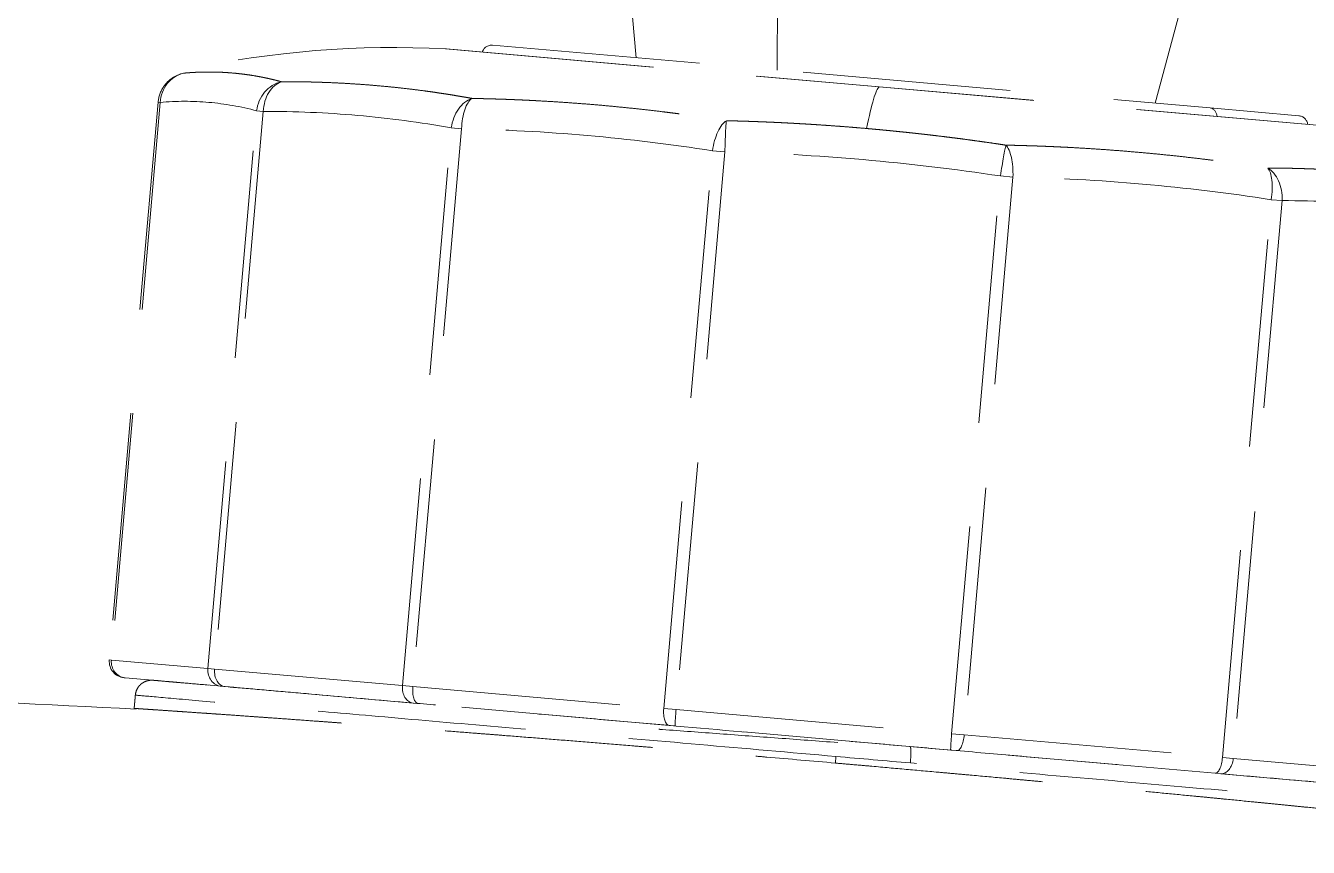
# Model space of a CAD drawing. Header units: millimetres. Extents: x 2433 to 4809, y -10272 to -6912.
# Drawn here: x 3947.75 to 3986.93, y -8237.74 to -8212.65 of the extents above; entities that cross this region are included whole.
import ezdxf

# ---------------------------------------------------------------- set-up
doc = ezdxf.new("R2010")
doc.units = ezdxf.units.MM
doc.linetypes.add('HIDDEN', pattern=[9.525, 6.35, -3.175])
doc.linetypes.add('HIDDEN2', pattern=[4.7625, 3.175, -1.5875])
doc.layers.add('HIDDEN', color=252, linetype='HIDDEN2', lineweight=13)

msp = doc.modelspace()

# ---------------------------------------------------------------- linework, layer by layer
at = {"layer": 'HIDDEN', "linetype": 'HIDDEN', "lineweight": 18, "extrusion": (-1, -2.22045e-16, 0)}
for p, q in [((3966.128, -8210.515), (3966.4, -8213.627)), ((3970.703, -8214.004), (3970.724, -8210.917)), ((3982.254, -8215.014), (3983.063, -8211.997)), ((3960.574, -8213.359), (3973.823, -8214.518)), ((3960.609, -8213.361), (3973.824, -8214.518)), ((3962.014, -8213.244), (3983.933, -8215.161)), ((3988.038, -8215.762), (3973.823, -8214.518)), ((3988.004, -8215.758), (3973.824, -8214.518)), ((3951.798, -8214.987), (3950.308, -8232.017)), ((3951.861, -8214.993), (3950.371, -8232.023)), ((3951.798, -8214.987), (3951.798, -8214.987)), ((3951.798, -8214.987), (3951.861, -8214.993)), ((3986.64, -8215.398), (3983.933, -8215.161)), ((3953.318, -8232.281), (3954.808, -8215.251)), ((3955.012, -8215.268), (3953.522, -8232.299)), ((3954.808, -8215.251), (3955.012, -8215.268)), ((3959.264, -8232.801), (3960.754, -8215.771)), ((3961.069, -8215.798), (3959.579, -8232.829)), ((3960.754, -8215.771), (3961.069, -8215.798)), ((3967.242, -8233.499), (3968.732, -8216.469)), ((3969.11, -8216.502), (3967.62, -8233.532)), ((3969.11, -8216.502), (3968.732, -8216.469)), ((3976.037, -8234.268), (3977.527, -8217.238)), ((3977.91, -8217.272), (3976.42, -8234.302)), ((3977.527, -8217.238), (3977.91, -8217.272)), ((3984.309, -8234.992), (3985.799, -8217.962)), ((3986.13, -8217.991), (3984.64, -8235.021)), ((3985.799, -8217.962), (3986.13, -8217.991)), ((3950.308, -8232.017), (3950.371, -8232.023)), ((3950.371, -8232.023), (3953.318, -8232.281)), ((3953.318, -8232.281), (3953.522, -8232.299)), ((3953.522, -8232.299), (3959.264, -8232.801)), ((3950.794, -8232.562), (3950.762, -8232.559)), ((3953.741, -8232.82), (3950.794, -8232.562)), ((3959.264, -8232.801), (3959.579, -8232.829)), ((3953.843, -8232.829), (3953.741, -8232.82)), ((3959.585, -8233.331), (3953.843, -8232.829)), ((3959.579, -8232.829), (3967.242, -8233.499)), ((3959.743, -8233.345), (3959.585, -8233.331)), ((3967.405, -8234.015), (3959.743, -8233.345)), ((3967.62, -8233.532), (3967.242, -8233.499)), ((3967.62, -8233.532), (3976.037, -8234.268)), ((3967.594, -8234.032), (3967.405, -8234.015)), ((3976.011, -8234.768), (3967.594, -8234.032)), ((3976.037, -8234.268), (3976.42, -8234.302)), ((3976.42, -8234.302), (3984.309, -8234.992)), ((3972.486, -8235.164), (3972.504, -8234.963)), ((3976.011, -8234.768), (3976.202, -8234.785)), ((3984.091, -8235.475), (3976.202, -8234.785)), ((3984.309, -8234.992), (3984.64, -8235.021)), ((3984.64, -8235.021), (3990.801, -8235.56)), ((3984.257, -8235.489), (3984.091, -8235.475)), ((3990.418, -8236.028), (3984.257, -8235.489))]:
    msp.add_line(p, q, dxfattribs=at)
at = {"layer": 'HIDDEN', "linetype": 'HIDDEN', "lineweight": 18}
for centre, radius, start, end in [((3958.992, -8243.317), 30, 86.9761, 102.1317), ((3960.521, -8214.358), 1, 85, 86.9761), ((3961.988, -8213.543), 0.3, 85, 163.42), ((3952.794, -8215.074), 1, 145.8337, 175), ((3986.614, -8215.697), 0.3, 6.58, 85), ((3950.806, -8232.061), 0.5, 175, 265)]:
    msp.add_arc(centre, radius, start, end, dxfattribs=at)
for centre, major_axis, ratio, start_param, end_param in [((3952.794, -8215.074), (-0.091, 0.996), 0.934915, 0.139478, 1.403955), ((3952.794, -8215.074), (0.827, -0.562), 0.997401, 2.387272, 3.141592), ((3955.741, -8215.332), (0.262, 0.965), 0.934915, 0.473161, 1.737638), ((3955.741, -8215.332), (-0.005, 1), 0.730097, 0.23892, 1.503397), ((3971.246, -8244.389), (-2.615, -29.886), 0.035181, 3.176082, 3.439064), ((3961.483, -8215.835), (0.178, 0.984), 0.730097, 0.373719, 1.638196), ((3961.483, -8215.835), (0.018, 1), 0.414127, 0.277636, 1.542113), ((3983.907, -8215.46), (0.026, 0.299), 0.780102, 4.914499, 6.283185), ((3969.145, -8216.505), (0.156, 0.988), 0.414127, 0.335003, 1.59948), ((3969.145, -8216.505), (0.024, 1), 0.035111, 0.304105, 1.568582), ((3977.562, -8217.241), (0.15, 0.989), 0.035111, 0.308534, 1.573011), ((3977.562, -8217.241), (0.02, 1), 0.349251, 4.688892, 5.953369), ((3985.451, -8217.931), (0.001, 1), 0.680442, 4.653824, 5.918301), ((3985.451, -8217.931), (0.154, 0.988), 0.349251, 4.735886, 6.000363), ((3950.837, -8232.064), (-0.044, -0.498), 0.936771, 4.712389, 6.283185), ((3953.784, -8232.322), (-0.044, -0.498), 0.936771, 4.712389, 6.283185), ((3953.887, -8232.331), (-0.044, -0.498), 0.731546, 4.712389, 6.283185), ((3959.628, -8232.833), (-0.044, -0.498), 0.731546, 4.712389, 6.283185), ((3959.786, -8232.847), (-0.044, -0.498), 0.414949, 4.712389, 6.283185), ((3967.449, -8233.517), (-0.044, -0.498), 0.414949, 4.712389, 6.283185), ((3967.638, -8233.534), (-0.044, -0.498), 0.035181, 4.712389, 6.283185), ((3976.054, -8234.27), (-0.044, -0.498), 0.035181, 4.712389, 6.283185), ((3976.246, -8234.287), (-0.044, -0.498), 0.349944, 0, 1.570796), ((3974.723, -8235.157), (-0.044, -0.498), 0.105138, 1.570796, 3.141593), ((3984.135, -8234.977), (-0.044, -0.498), 0.349944, 0, 1.570796), ((3984.3, -8234.991), (-0.044, -0.498), 0.681792, 0, 1.570796)]:
    msp.add_ellipse(centre, major_axis=major_axis, ratio=ratio, start_param=start_param, end_param=end_param, dxfattribs=at)
for points, knots in [([(3952.575, -8214.1), (3952.59, -8214.099), (3952.62, -8214.096), (3952.665, -8214.092), (3952.71, -8214.088), (3952.755, -8214.085), (3952.8, -8214.082), (3952.845, -8214.079), (3952.89, -8214.077), (3952.935, -8214.074), (3952.979, -8214.072), (3953.024, -8214.07), (3953.069, -8214.069), (3953.113, -8214.067), (3953.158, -8214.066), (3953.203, -8214.065), (3953.247, -8214.065), (3953.292, -8214.064), (3953.385, -8214.064), (3953.526, -8214.065), (3953.714, -8214.071), (3953.902, -8214.081), (3954.089, -8214.096), (3954.276, -8214.114), (3954.462, -8214.137), (3954.647, -8214.163), (3954.797, -8214.189), (3954.913, -8214.21), (3954.995, -8214.226), (3955.076, -8214.243), (3955.158, -8214.26), (3955.239, -8214.279), (3955.32, -8214.298), (3955.401, -8214.318), (3955.482, -8214.339), (3955.536, -8214.354), (3955.563, -8214.361)], [0, 0, 0, 0, 0.014759, 0.029506, 0.044243, 0.05897, 0.07369, 0.088402, 0.103107, 0.117807, 0.132503, 0.147195, 0.161885, 0.176573, 0.191261, 0.20595, 0.22064, 0.235333, 0.250029, 0.312597, 0.37507, 0.43753, 0.500059, 0.56257, 0.625013, 0.687472, 0.750029, 0.777777, 0.805516, 0.833253, 0.860994, 0.888747, 0.916517, 0.944311, 0.972137, 1, 1, 1, 1]), ([(3955.563, -8214.361), (3955.592, -8214.361), (3955.65, -8214.361), (3955.737, -8214.361), (3955.824, -8214.361), (3955.91, -8214.361), (3955.997, -8214.362), (3956.083, -8214.363), (3956.17, -8214.364), (3956.256, -8214.365), (3956.343, -8214.366), (3956.429, -8214.368), (3956.515, -8214.37), (3956.601, -8214.373), (3956.687, -8214.375), (3956.774, -8214.378), (3956.86, -8214.381), (3956.946, -8214.384), (3957.125, -8214.391), (3957.398, -8214.404), (3957.764, -8214.425), (3958.128, -8214.451), (3958.493, -8214.481), (3958.857, -8214.515), (3959.22, -8214.553), (3959.583, -8214.595), (3959.878, -8214.633), (3960.106, -8214.664), (3960.266, -8214.687), (3960.426, -8214.711), (3960.586, -8214.735), (3960.747, -8214.76), (3960.907, -8214.787), (3961.067, -8214.814), (3961.227, -8214.842), (3961.333, -8214.861), (3961.387, -8214.871)], [0, 0, 0, 0, 0.014755, 0.0295, 0.044234, 0.058958, 0.073674, 0.088383, 0.103085, 0.117782, 0.132474, 0.147163, 0.161849, 0.176534, 0.191218, 0.205903, 0.22059, 0.235279, 0.249971, 0.312524, 0.374981, 0.437426, 0.499941, 0.562466, 0.624924, 0.687398, 0.749971, 0.777727, 0.805473, 0.833216, 0.860964, 0.888723, 0.916499, 0.9443, 0.972131, 1, 1, 1, 1]), ([(3954.808, -8215.251), (3954.325, -8215.119), (3953.837, -8215.034), (3952.854, -8214.948), (3952.359, -8214.947), (3951.861, -8214.993)], [0, 0, 0, 0, 0.5, 0.5, 1, 1, 1, 1]), ([(3961.387, -8214.871), (3961.425, -8214.872), (3961.502, -8214.873), (3961.617, -8214.875), (3961.733, -8214.878), (3961.848, -8214.881), (3961.963, -8214.884), (3962.078, -8214.887), (3962.193, -8214.891), (3962.308, -8214.894), (3962.422, -8214.898), (3962.537, -8214.903), (3962.652, -8214.907), (3962.767, -8214.912), (3962.881, -8214.917), (3962.996, -8214.922), (3963.11, -8214.928), (3963.225, -8214.933), (3963.464, -8214.946), (3963.828, -8214.967), (3964.315, -8214.999), (3964.801, -8215.035), (3965.287, -8215.075), (3965.773, -8215.12), (3966.258, -8215.169), (3966.743, -8215.222), (3967.138, -8215.268), (3967.442, -8215.306), (3967.657, -8215.334), (3967.871, -8215.362), (3968.086, -8215.391), (3968.3, -8215.421), (3968.514, -8215.452), (3968.729, -8215.484), (3968.943, -8215.517), (3969.086, -8215.539), (3969.158, -8215.551)], [0, 0, 0, 0, 0.014755, 0.0295, 0.044234, 0.058958, 0.073674, 0.088383, 0.103085, 0.117782, 0.132474, 0.147163, 0.161849, 0.176534, 0.191218, 0.205903, 0.22059, 0.235279, 0.249971, 0.312524, 0.374981, 0.437426, 0.499941, 0.562466, 0.624924, 0.687398, 0.749971, 0.777727, 0.805473, 0.833216, 0.860964, 0.888723, 0.916499, 0.9443, 0.972131, 1, 1, 1, 1]), ([(3960.754, -8215.771), (3959.806, -8215.599), (3958.852, -8215.473), (3956.936, -8215.305), (3955.976, -8215.264), (3955.012, -8215.268)], [0, 0, 0, 0, 0.5, 0.5, 1, 1, 1, 1]), ([(3969.158, -8215.551), (3969.2, -8215.552), (3969.284, -8215.554), (3969.411, -8215.557), (3969.537, -8215.561), (3969.663, -8215.564), (3969.789, -8215.568), (3969.915, -8215.573), (3970.041, -8215.577), (3970.167, -8215.582), (3970.293, -8215.587), (3970.419, -8215.592), (3970.545, -8215.598), (3970.671, -8215.603), (3970.797, -8215.609), (3970.922, -8215.616), (3971.048, -8215.622), (3971.174, -8215.629), (3971.337, -8215.638), (3971.538, -8215.649), (3971.776, -8215.664), (3972.013, -8215.679), (3972.251, -8215.696), (3972.488, -8215.713), (3972.726, -8215.73), (3972.963, -8215.749), (3973.2, -8215.769), (3973.359, -8215.782), (3973.438, -8215.789)], [0, 0, 0, 0, 0.029514, 0.059006, 0.088477, 0.11793, 0.147365, 0.176786, 0.206194, 0.235591, 0.264979, 0.29436, 0.323736, 0.353109, 0.382481, 0.411855, 0.441231, 0.470612, 0.500001, 0.555645, 0.611232, 0.666779, 0.722298, 0.777805, 0.833314, 0.88884, 0.944397, 1, 1, 1, 1]), ([(3968.732, -8216.469), (3967.464, -8216.269), (3966.19, -8216.115), (3963.633, -8215.891), (3962.353, -8215.822), (3961.069, -8215.798)], [0, 0, 0, 0, 0.5, 0.5, 1, 1, 1, 1]), ([(3973.438, -8215.789), (3973.482, -8215.793), (3973.571, -8215.801), (3973.705, -8215.813), (3973.838, -8215.825), (3973.972, -8215.838), (3974.105, -8215.851), (3974.238, -8215.864), (3974.371, -8215.877), (3974.505, -8215.891), (3974.638, -8215.905), (3974.771, -8215.919), (3974.904, -8215.933), (3975.037, -8215.948), (3975.17, -8215.963), (3975.303, -8215.978), (3975.437, -8215.994), (3975.604, -8216.013), (3975.806, -8216.038), (3976.042, -8216.067), (3976.278, -8216.097), (3976.514, -8216.129), (3976.75, -8216.161), (3976.986, -8216.193), (3977.221, -8216.227), (3977.458, -8216.262), (3977.615, -8216.286), (3977.694, -8216.298)], [0, 0, 0, 0, 0.031282, 0.062547, 0.093799, 0.125039, 0.156271, 0.187497, 0.21872, 0.249942, 0.281166, 0.312394, 0.343629, 0.374873, 0.40613, 0.437402, 0.468691, 0.499999, 0.555503, 0.610988, 0.666468, 0.721956, 0.777467, 0.833014, 0.88861, 0.944267, 1, 1, 1, 1]), ([(3977.694, -8216.298), (3977.733, -8216.298), (3977.812, -8216.3), (3977.93, -8216.302), (3978.049, -8216.305), (3978.167, -8216.308), (3978.285, -8216.312), (3978.403, -8216.315), (3978.521, -8216.319), (3978.639, -8216.323), (3978.757, -8216.327), (3978.875, -8216.332), (3978.993, -8216.337), (3979.111, -8216.342), (3979.228, -8216.347), (3979.346, -8216.353), (3979.464, -8216.358), (3979.582, -8216.364), (3979.828, -8216.377), (3980.201, -8216.399), (3980.702, -8216.432), (3981.203, -8216.47), (3981.704, -8216.512), (3982.204, -8216.557), (3982.703, -8216.607), (3983.203, -8216.662), (3983.61, -8216.709), (3983.924, -8216.748), (3984.145, -8216.776), (3984.367, -8216.805), (3984.588, -8216.835), (3984.809, -8216.866), (3985.03, -8216.897), (3985.252, -8216.93), (3985.473, -8216.963), (3985.621, -8216.986), (3985.695, -8216.998)], [0, 0, 0, 0, 0.014759, 0.029506, 0.044243, 0.05897, 0.07369, 0.088402, 0.103107, 0.117807, 0.132503, 0.147195, 0.161885, 0.176573, 0.191261, 0.20595, 0.22064, 0.235333, 0.250029, 0.312597, 0.37507, 0.43753, 0.500059, 0.56257, 0.625013, 0.687472, 0.750029, 0.777777, 0.805516, 0.833253, 0.860994, 0.888747, 0.916517, 0.944311, 0.972137, 1, 1, 1, 1]), ([(3977.527, -8217.238), (3976.133, -8217.027), (3974.734, -8216.862), (3971.926, -8216.617), (3970.519, -8216.536), (3969.11, -8216.502)], [0, 0, 0, 0, 0.5, 0.5, 1, 1, 1, 1]), ([(3985.695, -8216.998), (3985.726, -8216.998), (3985.787, -8216.998), (3985.88, -8216.998), (3985.972, -8216.998), (3986.064, -8216.999), (3986.156, -8217), (3986.248, -8217.002), (3986.34, -8217.003), (3986.433, -8217.005), (3986.525, -8217.007), (3986.617, -8217.009), (3986.709, -8217.012), (3986.801, -8217.015), (3986.892, -8217.018), (3986.984, -8217.021), (3987.076, -8217.024), (3987.168, -8217.028), (3987.36, -8217.036), (3987.652, -8217.051), (3988.043, -8217.075), (3988.434, -8217.103), (3988.825, -8217.135), (3989.215, -8217.171), (3989.606, -8217.211), (3989.996, -8217.256), (3990.314, -8217.296), (3990.559, -8217.328), (3990.732, -8217.352), (3990.905, -8217.377), (3991.078, -8217.403), (3991.251, -8217.429), (3991.424, -8217.457), (3991.597, -8217.485), (3991.77, -8217.514), (3991.885, -8217.534), (3991.943, -8217.544)], [0, 0, 0, 0, 0.014755, 0.0295, 0.044234, 0.058958, 0.073674, 0.088383, 0.103085, 0.117782, 0.132474, 0.147163, 0.161849, 0.176534, 0.191218, 0.205903, 0.22059, 0.235279, 0.249971, 0.312524, 0.374981, 0.437426, 0.499941, 0.562466, 0.624924, 0.687398, 0.749971, 0.777727, 0.805473, 0.833216, 0.860964, 0.888723, 0.916499, 0.9443, 0.972131, 1, 1, 1, 1]), ([(3985.799, -8217.962), (3984.494, -8217.759), (3983.183, -8217.601), (3980.551, -8217.371), (3979.231, -8217.298), (3977.91, -8217.272)], [0, 0, 0, 0, 0.5, 0.5, 1, 1, 1, 1]), ([(3992.291, -8218.53), (3991.273, -8218.352), (3990.249, -8218.22), (3988.194, -8218.04), (3987.163, -8217.992), (3986.13, -8217.991)], [0, 0, 0, 0, 0.5, 0.5, 1, 1, 1, 1]), ([(3951.131, -8233.518), (3948.389, -8233.373), (3941.222, -8233.049), (3928.831, -8232.78), (3917.337, -8232.755), (3910.279, -8232.955), (3908.437, -8233.02)], [0, 0, 0, 0, 0.192828, 0.503966, 0.870556, 1, 1, 1, 1]), ([(3951.645, -8232.636), (3951.58, -8232.631), (3951.485, -8232.641), (3951.363, -8232.691), (3951.277, -8232.749), (3951.206, -8232.823), (3951.135, -8232.934), (3951.109, -8233.026), (3951.103, -8233.091)], [0, 0, 0, 0, 0.239618, 0.368427, 0.499926, 0.631436, 0.760272, 1, 1, 1, 1]), ([(3951.645, -8232.636), (3951.648, -8232.637), (3951.686, -8232.64), (3951.828, -8232.652), (3951.933, -8232.662), (3952.142, -8232.68), (3952.221, -8232.687), (3952.393, -8232.702), (3952.486, -8232.71), (3952.803, -8232.738), (3953.053, -8232.759), (3953.337, -8232.784)], [0, 0, 0, 0, 0.246673, 0.246673, 0.492738, 0.492738, 0.61577, 0.61577, 0.738802, 0.738802, 1, 1, 1, 1]), ([(3972.504, -8234.963), (3971.101, -8234.84), (3968.317, -8234.597), (3964.259, -8234.242), (3960.532, -8233.916), (3957.281, -8233.631), (3954.584, -8233.395), (3952.61, -8233.223), (3951.378, -8233.115), (3951.102, -8233.091), (3951.103, -8233.091)], [0, 0, 0, 0, 0.125095, 0.25019, 0.375285, 0.500381, 0.625476, 0.750571, 0.875666, 1, 1, 1, 1]), ([(3953.941, -8232.837), (3954.017, -8232.844), (3954.095, -8232.851), (3954.501, -8232.886), (3954.861, -8232.918), (3955.634, -8232.985), (3956.045, -8233.021), (3957.353, -8233.136), (3958.323, -8233.221), (3959.932, -8233.361), (3960.488, -8233.41), (3961.63, -8233.51), (3962.217, -8233.561), (3963.424, -8233.667), (3964.043, -8233.721), (3965.315, -8233.832), (3965.97, -8233.89), (3967.944, -8234.062), (3969.283, -8234.179), (3971.325, -8234.358), (3972.013, -8234.418), (3973.395, -8234.539), (3974.082, -8234.599), (3974.766, -8234.659)], [0, 0, 0, 0, 0.019848, 0.019848, 0.101527, 0.101527, 0.183207, 0.183207, 0.346565, 0.346565, 0.428245, 0.428245, 0.509924, 0.509924, 0.591603, 0.591603, 0.673283, 0.673283, 0.836641, 0.836641, 0.918321, 0.918321, 1, 1, 1, 1]), ([(3951.067, -8233.495), (3951.067, -8233.495), (3951.067, -8233.495), (3951.067, -8233.495), (3951.075, -8233.496), (3951.1, -8233.498), (3951.11, -8233.498), (3951.135, -8233.5), (3951.15, -8233.501), (3951.202, -8233.504), (3951.244, -8233.507), (3951.322, -8233.512), (3951.349, -8233.514), (3951.41, -8233.518), (3951.474, -8233.523), (3951.547, -8233.527), (3951.624, -8233.533), (3951.664, -8233.535), (3951.792, -8233.544), (3951.979, -8233.557), (3952.198, -8233.572), (3952.374, -8233.584), (3952.435, -8233.588), (3952.561, -8233.596), (3952.626, -8233.601), (3952.827, -8233.615), (3952.968, -8233.625), (3953.193, -8233.64), (3953.27, -8233.645), (3953.427, -8233.656), (3953.508, -8233.662), (3953.756, -8233.679), (3953.929, -8233.691), (3954.29, -8233.717), (3954.478, -8233.73), (3954.771, -8233.751), (3954.87, -8233.758), (3955.072, -8233.772), (3955.175, -8233.78), (3955.488, -8233.802), (3955.919, -8233.833), (3956.376, -8233.867), (3956.729, -8233.892), (3956.848, -8233.901), (3957.09, -8233.919), (3957.212, -8233.928), (3957.584, -8233.956), (3957.838, -8233.974), (3958.228, -8234.004), (3958.36, -8234.013), (3958.625, -8234.033), (3958.894, -8234.054), (3959.167, -8234.074), (3959.444, -8234.095), (3959.584, -8234.106), (3960.007, -8234.138), (3960.293, -8234.16), (3960.875, -8234.205), (3961.171, -8234.228), (3961.621, -8234.263), (3961.773, -8234.275), (3962.078, -8234.299), (3962.231, -8234.311), (3962.696, -8234.348), (3963.009, -8234.373), (3963.643, -8234.423), (3963.964, -8234.449), (3964.612, -8234.501), (3964.939, -8234.528), (3965.6, -8234.581), (3965.933, -8234.609), (3966.437, -8234.65), (3966.605, -8234.664), (3966.944, -8234.692), (3967.113, -8234.706), (3967.623, -8234.749), (3967.965, -8234.777), (3968.652, -8234.835), (3968.997, -8234.864), (3969.517, -8234.908), (3969.691, -8234.923), (3970.039, -8234.953), (3970.213, -8234.968), (3971.085, -8235.042), (3971.784, -8235.103), (3972.486, -8235.164)], [0, 0, 0, 0, 0.000275, 0.000275, 0.031516, 0.031516, 0.047137, 0.047137, 0.062758, 0.062758, 0.093999, 0.093999, 0.10962, 0.10962, 0.12524, 0.140861, 0.140861, 0.156482, 0.156482, 0.187723, 0.218965, 0.218965, 0.234585, 0.234585, 0.250206, 0.250206, 0.281447, 0.281447, 0.297068, 0.297068, 0.312689, 0.312689, 0.34393, 0.34393, 0.375172, 0.375172, 0.390792, 0.390792, 0.406413, 0.406413, 0.437655, 0.468896, 0.468896, 0.484517, 0.484517, 0.500137, 0.500137, 0.531379, 0.531379, 0.546999, 0.546999, 0.56262, 0.578241, 0.578241, 0.593862, 0.593862, 0.625103, 0.625103, 0.656344, 0.656344, 0.671965, 0.671965, 0.687586, 0.687586, 0.718827, 0.718827, 0.750069, 0.750069, 0.78131, 0.78131, 0.812552, 0.812552, 0.828172, 0.828172, 0.843793, 0.843793, 0.875034, 0.875034, 0.906276, 0.906276, 0.921896, 0.921896, 0.937517, 0.937517, 1, 1, 1, 1]), ([(3967.093, -8234.132), (3967.129, -8234.135), (3967.165, -8234.137), (3967.782, -8234.183), (3968.367, -8234.227), (3969.547, -8234.314), (3970.142, -8234.358), (3971.343, -8234.447), (3971.948, -8234.492), (3972.558, -8234.538)], [0, 0, 0, 0, 0.020408, 0.020408, 0.346939, 0.346939, 0.673469, 0.673469, 1, 1, 1, 1]), ([(3974.766, -8234.659), (3975.449, -8234.719), (3976.129, -8234.778), (3977.482, -8234.897), (3978.148, -8234.955), (3980.104, -8235.126), (3981.358, -8235.236), (3983.166, -8235.394), (3983.758, -8235.446), (3984.893, -8235.545), (3985.438, -8235.593), (3987.007, -8235.73), (3987.969, -8235.814), (3989.326, -8235.933), (3989.776, -8235.972), (3990.19, -8236.009)], [0, 0, 0, 0, 0.109559, 0.109559, 0.219118, 0.219118, 0.438236, 0.438236, 0.547795, 0.547795, 0.657354, 0.657354, 0.876472, 0.876472, 1, 1, 1, 1]), ([(3972.486, -8235.164), (3972.662, -8235.18), (3972.837, -8235.195), (3973.188, -8235.226), (3973.363, -8235.241), (3973.888, -8235.288), (3974.586, -8235.35), (3975.28, -8235.412), (3975.8, -8235.459), (3975.973, -8235.474), (3976.318, -8235.506), (3976.49, -8235.521), (3977.006, -8235.568), (3977.348, -8235.599), (3977.858, -8235.646), (3978.028, -8235.662), (3978.366, -8235.693), (3978.534, -8235.709), (3979.037, -8235.755), (3979.37, -8235.786), (3980.031, -8235.848), (3980.521, -8235.894), (3981.004, -8235.94), (3981.325, -8235.97), (3981.484, -8235.985), (3981.959, -8236.031), (3982.583, -8236.09), (3983.192, -8236.149), (3983.643, -8236.193), (3983.792, -8236.207), (3984.088, -8236.236), (3984.235, -8236.25), (3984.672, -8236.293), (3984.959, -8236.321), (3985.381, -8236.363), (3985.521, -8236.377), (3985.797, -8236.404), (3986.071, -8236.431), (3986.339, -8236.458), (3986.604, -8236.485), (3986.736, -8236.498), (3987.125, -8236.537), (3987.632, -8236.588), (3988.114, -8236.637), (3988.467, -8236.673), (3988.583, -8236.684), (3988.812, -8236.708), (3988.925, -8236.719), (3989.258, -8236.754), (3989.474, -8236.776), (3989.787, -8236.808), (3989.89, -8236.819), (3990.092, -8236.84), (3990.191, -8236.85), (3990.483, -8236.88), (3990.67, -8236.9), (3991.031, -8236.937), (3991.203, -8236.956), (3991.451, -8236.982), (3991.532, -8236.99), (3991.69, -8237.007), (3991.767, -8237.015), (3991.992, -8237.039), (3992.134, -8237.054), (3992.402, -8237.082), (3992.529, -8237.096), (3992.706, -8237.115), (3992.763, -8237.121), (3992.873, -8237.132), (3992.927, -8237.138), (3993.08, -8237.154), (3993.173, -8237.165), (3993.301, -8237.178), (3993.342, -8237.183), (3993.418, -8237.191), (3993.491, -8237.199), (3993.555, -8237.206), (3993.615, -8237.212), (3993.643, -8237.215), (3993.72, -8237.223), (3993.806, -8237.233), (3993.858, -8237.238), (3993.885, -8237.241), (3993.892, -8237.242), (3993.901, -8237.243), (3993.903, -8237.243), (3993.904, -8237.243)], [0, 0, 0, 0, 0.015632, 0.015632, 0.031265, 0.031265, 0.062529, 0.093794, 0.093794, 0.109426, 0.109426, 0.125058, 0.125058, 0.156323, 0.156323, 0.171955, 0.171955, 0.187587, 0.187587, 0.218852, 0.218852, 0.250116, 0.265748, 0.265748, 0.281381, 0.281381, 0.312645, 0.34391, 0.34391, 0.359542, 0.359542, 0.375174, 0.375174, 0.406439, 0.406439, 0.422071, 0.422071, 0.437703, 0.453335, 0.453335, 0.468968, 0.468968, 0.500232, 0.531497, 0.531497, 0.547129, 0.547129, 0.562761, 0.562761, 0.594026, 0.594026, 0.609658, 0.609658, 0.62529, 0.62529, 0.656555, 0.656555, 0.687819, 0.687819, 0.703452, 0.703452, 0.719084, 0.719084, 0.750348, 0.750348, 0.781613, 0.781613, 0.797245, 0.797245, 0.812877, 0.812877, 0.844142, 0.844142, 0.859774, 0.859774, 0.875406, 0.891039, 0.891039, 0.906671, 0.906671, 0.937935, 0.9692, 0.9692, 0.984832, 0.984832, 1, 1, 1, 1]), ([(3993.939, -8236.838), (3993.939, -8236.838), (3993.938, -8236.838), (3993.656, -8236.814), (3992.436, -8236.707), (3990.431, -8236.532), (3987.754, -8236.297), (3984.491, -8236.012), (3980.744, -8235.684), (3977.452, -8235.396), (3975.419, -8235.218), (3974.775, -8235.162)], [0, 0, 0, 0, 0.000739, 0.13468, 0.268621, 0.402563, 0.536504, 0.670445, 0.804386, 0.938327, 1, 1, 1, 1]), ([(3919.242, -8236.285), (3919.341, -8236.292), (3919.537, -8236.304), (3919.827, -8236.322), (3920.112, -8236.34), (3920.39, -8236.358), (3920.662, -8236.375), (3920.928, -8236.392), (3921.187, -8236.409), (3921.441, -8236.425), (3921.688, -8236.441), (3921.929, -8236.457), (3922.164, -8236.472), (3922.393, -8236.487), (3922.616, -8236.502), (3922.833, -8236.516), (3923.044, -8236.53), (3923.248, -8236.544), (3923.447, -8236.557), (3923.639, -8236.57), (3923.826, -8236.583), (3924.006, -8236.595), (3924.181, -8236.607), (3924.349, -8236.619), (3924.512, -8236.63), (3924.669, -8236.641), (3924.819, -8236.651), (3924.964, -8236.661), (3925.103, -8236.671), (3925.236, -8236.68), (3925.363, -8236.689), (3925.484, -8236.697), (3925.6, -8236.705), (3925.709, -8236.713), (3925.995, -8236.733), (3926.453, -8236.765), (3927.079, -8236.809), (3927.687, -8236.853), (3928.277, -8236.896), (3928.851, -8236.937), (3929.407, -8236.978), (3929.945, -8237.018), (3930.467, -8237.057), (3930.971, -8237.095), (3931.459, -8237.132), (3931.93, -8237.168), (3932.545, -8237.215), (3933.295, -8237.273), (3934.172, -8237.341), (3934.893, -8237.398), (3935.468, -8237.444), (3935.907, -8237.479), (3936.334, -8237.513), (3936.747, -8237.546), (3937.148, -8237.579), (3937.536, -8237.61), (3937.911, -8237.641), (3938.274, -8237.67), (3938.624, -8237.699), (3939.186, -8237.745), (3939.956, -8237.808), (3940.933, -8237.888), (3941.892, -8237.966), (3942.832, -8238.043), (3943.753, -8238.119), (3944.657, -8238.193), (3945.829, -8238.289), (3947.258, -8238.406), (3948.931, -8238.544), (3950.55, -8238.677), (3952.375, -8238.828), (3954.391, -8238.995), (3956.588, -8239.177), (3958.404, -8239.328), (3959.863, -8239.45), (3960.987, -8239.545), (3962.091, -8239.637), (3963.178, -8239.729), (3964.251, -8239.82), (3965.243, -8239.904), (3966.157, -8239.982), (3966.992, -8240.054), (3967.818, -8240.125), (3968.638, -8240.195), (3969.455, -8240.266), (3970.271, -8240.336), (3971.088, -8240.407), (3972.07, -8240.493), (3973.215, -8240.594), (3974.522, -8240.709), (3975.833, -8240.825), (3977.158, -8240.944), (3978.313, -8241.047), (3979.293, -8241.135), (3980.094, -8241.207), (3980.901, -8241.281), (3981.717, -8241.354), (3982.542, -8241.429), (3983.379, -8241.506), (3984.227, -8241.583), (3985.215, -8241.673), (3986.348, -8241.777), (3987.632, -8241.895), (3988.947, -8242.016), (3990.297, -8242.14), (3992.269, -8242.322), (3994.925, -8242.568), (3997.66, -8242.822), (3999.889, -8243.029), (4001.335, -8243.164), (4002.605, -8243.282), (4003.701, -8243.384), (4004.745, -8243.481), (4005.747, -8243.575), (4006.719, -8243.666), (4007.771, -8243.765), (4008.905, -8243.873), (4010.123, -8243.991), (4011.146, -8244.09), (4011.953, -8244.17), (4012.525, -8244.227), (4013.121, -8244.286), (4013.74, -8244.348), (4014.383, -8244.413), (4015.05, -8244.481), (4015.742, -8244.551), (4016.459, -8244.625), (4017.2, -8244.702), (4017.781, -8244.763), (4018.203, -8244.807), (4018.467, -8244.835), (4018.759, -8244.866), (4019.08, -8244.9), (4019.429, -8244.937), (4019.807, -8244.978), (4020.213, -8245.021), (4020.649, -8245.068), (4021.113, -8245.119), (4021.607, -8245.172), (4022.13, -8245.23), (4022.682, -8245.291), (4023.264, -8245.355), (4023.876, -8245.424), (4024.294, -8245.471), (4024.507, -8245.495)], [0, 0, 0, 0, 0.002823, 0.005587, 0.008292, 0.010937, 0.013524, 0.016052, 0.018521, 0.020931, 0.023283, 0.025576, 0.027811, 0.029988, 0.032107, 0.034168, 0.036172, 0.038117, 0.040006, 0.041836, 0.04361, 0.045326, 0.046986, 0.048589, 0.050135, 0.051624, 0.053057, 0.054434, 0.055754, 0.057018, 0.058227, 0.059379, 0.060476, 0.061517, 0.062503, 0.068621, 0.07457, 0.080351, 0.085965, 0.091412, 0.096695, 0.101814, 0.10677, 0.111564, 0.116198, 0.120673, 0.12499, 0.13373, 0.142059, 0.149983, 0.154282, 0.158455, 0.162505, 0.166432, 0.170237, 0.173922, 0.177486, 0.180932, 0.184261, 0.187474, 0.196934, 0.206214, 0.215314, 0.224238, 0.232986, 0.24156, 0.249963, 0.266367, 0.282243, 0.297602, 0.312462, 0.334181, 0.354986, 0.374969, 0.385842, 0.396496, 0.406957, 0.417254, 0.427417, 0.437479, 0.445493, 0.453404, 0.461233, 0.469005, 0.476743, 0.48447, 0.492211, 0.49999, 0.512416, 0.524782, 0.537188, 0.549729, 0.562501, 0.570038, 0.577629, 0.585285, 0.593022, 0.60085, 0.608784, 0.616834, 0.62501, 0.636907, 0.649085, 0.661566, 0.674372, 0.687518, 0.717735, 0.750023, 0.765462, 0.781272, 0.791239, 0.80165, 0.812519, 0.821012, 0.830249, 0.840248, 0.851029, 0.86261, 0.875007, 0.880227, 0.88567, 0.891338, 0.897234, 0.90336, 0.909717, 0.916307, 0.923133, 0.930196, 0.937497, 0.939745, 0.942263, 0.94505, 0.948107, 0.951437, 0.95504, 0.958918, 0.963072, 0.967504, 0.972214, 0.977206, 0.982479, 0.988035, 0.993875, 1, 1, 1, 1]), ([(4024.563, -8245.685), (4024.448, -8245.672), (4024.219, -8245.646), (4023.875, -8245.608), (4023.53, -8245.57), (4023.186, -8245.531), (4022.841, -8245.493), (4022.497, -8245.456), (4022.152, -8245.418), (4021.807, -8245.38), (4021.462, -8245.343), (4021.117, -8245.306), (4020.771, -8245.269), (4020.426, -8245.231), (4020.08, -8245.195), (4019.735, -8245.158), (4019.389, -8245.121), (4019.043, -8245.085), (4018.696, -8245.048), (4018.35, -8245.012), (4018.052, -8244.981), (4017.768, -8244.952), (4017.466, -8244.92), (4017.063, -8244.879), (4016.559, -8244.827), (4015.953, -8244.765), (4015.247, -8244.693), (4014.438, -8244.612), (4013.527, -8244.52), (4012.515, -8244.42), (4011.092, -8244.28), (4009.287, -8244.105), (4007.124, -8243.9), (4004.935, -8243.696), (4002.721, -8243.49), (4000.495, -8243.283), (3998.206, -8243.071), (3995.857, -8242.853), (3993.448, -8242.63), (3991.039, -8242.408), (3988.632, -8242.186), (3986.228, -8241.966), (3983.828, -8241.746), (3981.431, -8241.528), (3979.039, -8241.312), (3976.651, -8241.098), (3974.267, -8240.887), (3972.33, -8240.716), (3970.685, -8240.573), (3969.178, -8240.442), (3967.212, -8240.273), (3964.784, -8240.065), (3961.89, -8239.82), (3958.963, -8239.575), (3955.536, -8239.289), (3951.137, -8238.924), (3947.101, -8238.591), (3944.044, -8238.34), (3942.59, -8238.221), (3941.124, -8238.1), (3939.65, -8237.979), (3938.175, -8237.859), (3936.71, -8237.739), (3935.25, -8237.622), (3933.787, -8237.506), (3932.227, -8237.385), (3930.66, -8237.265), (3929.177, -8237.154), (3927.952, -8237.063), (3926.985, -8236.993), (3926.274, -8236.942), (3925.685, -8236.9), (3925.134, -8236.861), (3924.534, -8236.819), (3923.935, -8236.778), (3923.336, -8236.737), (3922.737, -8236.697), (3922.139, -8236.657), (3921.541, -8236.617), (3920.943, -8236.578), (3920.346, -8236.539), (3919.749, -8236.5), (3919.351, -8236.475), (3919.152, -8236.462)], [0, 0, 0, 0, 0.003281, 0.006564, 0.009847, 0.013131, 0.016416, 0.019702, 0.022988, 0.026276, 0.029564, 0.032853, 0.036143, 0.039434, 0.042725, 0.046019, 0.049313, 0.052609, 0.055907, 0.059206, 0.062506, 0.064428, 0.067306, 0.071141, 0.075936, 0.081693, 0.088416, 0.096107, 0.104767, 0.1144, 0.125, 0.145345, 0.165834, 0.18664, 0.207702, 0.22888, 0.249995, 0.272859, 0.295713, 0.318553, 0.341371, 0.36416, 0.386914, 0.409625, 0.432291, 0.45491, 0.477487, 0.500036, 0.509962, 0.524224, 0.542838, 0.565827, 0.593224, 0.625058, 0.648979, 0.690618, 0.750053, 0.763742, 0.777533, 0.791423, 0.805433, 0.819477, 0.833379, 0.847143, 0.861035, 0.87501, 0.891555, 0.905627, 0.917249, 0.92643, 0.933176, 0.937495, 0.943195, 0.948888, 0.954576, 0.960262, 0.965947, 0.97163, 0.97731, 0.982987, 0.988661, 0.994332, 1, 1, 1, 1])]:
    msp.add_open_spline(points, degree=3, knots=knots, dxfattribs=at)
for points, degree in [([(3951.103, -8233.091), (3951.067, -8233.498)], 1), ([(3974.775, -8235.162), (3974.02, -8235.096), (3973.26, -8235.029), (3972.504, -8234.963)], 3)]:
    msp.add_open_spline(points, degree=degree, dxfattribs=at)

doc.saveas('drawing.dxf')
